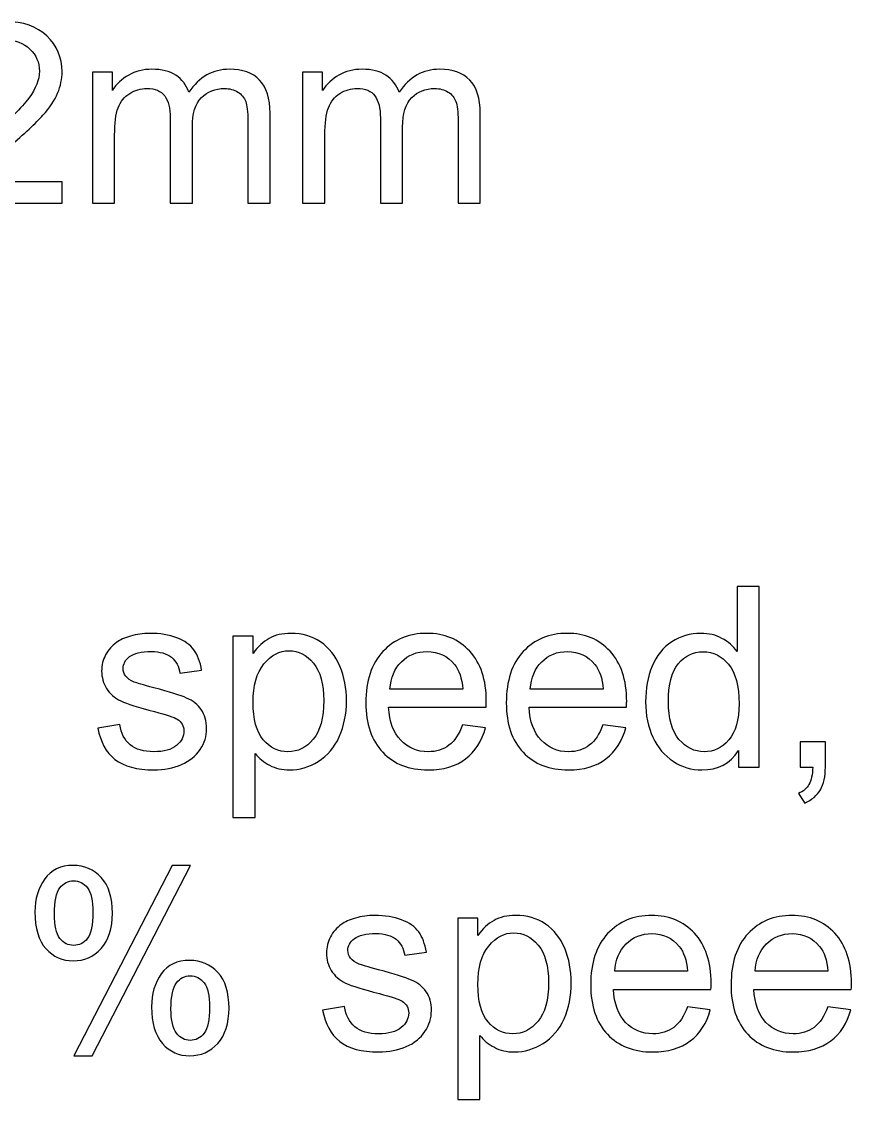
# Model space of a CAD drawing. Header units: millimetres. Extents: x -719 to 505, y -1021 to 376.
# Drawn here: x -208.7 to -125.2, y 245.7 to 354.1 of the extents above; entities that cross this region are included whole.
import ezdxf

# ---------------------------------------------------------------- set-up
doc = ezdxf.new("R2010")
doc.units = ezdxf.units.MM
doc.header["$MEASUREMENT"] = 0
doc.layers.add('ACRYL', color=7, linetype='Continuous')

msp = doc.modelspace()

# ---------------------------------------------------------------- linework, layer by layer
at = {"layer": 'ACRYL', "color": 250}
for points, knots in [([(-204.5719, 338.0082), (-204.5719, 338.0082), (-204.5719, 335.8746), (-204.5719, 335.8746), (-204.5719, 335.8746), (-204.5719, 335.8746), (-216.6115, 335.8746), (-216.6115, 335.8746), (-216.6115, 335.8746), (-216.6284, 336.4122), (-216.5395, 336.9287), (-216.349, 337.4282), (-216.349, 337.4282), (-216.04, 338.2453), (-215.5447, 339.0538), (-214.8631, 339.8455), (-214.8631, 339.8455), (-214.1816, 340.6371), (-213.2079, 341.5515), (-211.9421, 342.5887), (-211.9421, 342.5887), (-209.9736, 344.21), (-208.6359, 345.4927), (-207.9374, 346.441), (-207.9374, 346.441), (-207.2347, 347.3893), (-206.8833, 348.2867), (-206.8833, 349.1334), (-206.8833, 349.1334), (-206.8833, 350.0182), (-207.2008, 350.7632), (-207.8358, 351.3728), (-207.8358, 351.3728), (-208.4708, 351.9782), (-209.3005, 352.283), (-210.3208, 352.283), (-210.3208, 352.283), (-211.4003, 352.283), (-212.2639, 351.9613), (-212.9116, 351.3178), (-212.9116, 351.3178), (-213.5593, 350.6786), (-213.8852, 349.7896), (-213.8937, 348.6508), (-213.8937, 348.6508), (-213.8937, 348.6508), (-216.1797, 348.8794), (-216.1797, 348.8794), (-216.1797, 348.8794), (-216.0231, 350.5897), (-215.4304, 351.8935), (-214.4059, 352.791), (-214.4059, 352.791), (-213.3772, 353.6885), (-212.0014, 354.1372), (-210.27, 354.1372), (-210.27, 354.1372), (-208.5258, 354.1372), (-207.1415, 353.6546), (-206.1255, 352.6852), (-206.1255, 352.6852), (-205.1053, 351.7157), (-204.5973, 350.5135), (-204.5973, 349.0826), (-204.5973, 349.0826), (-204.5973, 348.3545), (-204.7455, 347.639), (-205.046, 346.9363), (-205.046, 346.9363), (-205.3424, 346.2293), (-205.8377, 345.4885), (-206.5277, 344.7096), (-206.5277, 344.7096), (-207.222, 343.9349), (-208.3692, 342.8638), (-209.9694, 341.5092), (-209.9694, 341.5092), (-211.3114, 340.3831), (-212.175, 339.6211), (-212.556, 339.2189), (-212.556, 339.2189), (-212.937, 338.8168), (-213.2502, 338.4146), (-213.5, 338.0082), (-213.5, 338.0082), (-213.5, 338.0082), (-204.5719, 338.0082), (-204.5719, 338.0082)], [0, 0, 0, 0, 0.04347826, 0.04347826, 0.04347826, 0.04347826, 0.08695652, 0.08695652, 0.08695652, 0.08695652, 0.13043478, 0.13043478, 0.13043478, 0.13043478, 0.17391304, 0.17391304, 0.17391304, 0.17391304, 0.2173913, 0.2173913, 0.2173913, 0.2173913, 0.26086957, 0.26086957, 0.26086957, 0.26086957, 0.30434783, 0.30434783, 0.30434783, 0.30434783, 0.34782609, 0.34782609, 0.34782609, 0.34782609, 0.39130435, 0.39130435, 0.39130435, 0.39130435, 0.43478261, 0.43478261, 0.43478261, 0.43478261, 0.47826087, 0.47826087, 0.47826087, 0.47826087, 0.52173913, 0.52173913, 0.52173913, 0.52173913, 0.56521739, 0.56521739, 0.56521739, 0.56521739, 0.60869565, 0.60869565, 0.60869565, 0.60869565, 0.65217391, 0.65217391, 0.65217391, 0.65217391, 0.69565217, 0.69565217, 0.69565217, 0.69565217, 0.73913043, 0.73913043, 0.73913043, 0.73913043, 0.7826087, 0.7826087, 0.7826087, 0.7826087, 0.82608696, 0.82608696, 0.82608696, 0.82608696, 0.86956522, 0.86956522, 0.86956522, 0.86956522, 0.91304348, 0.91304348, 0.91304348, 0.91304348, 1, 1, 1, 1]), ([(-201.5451, 335.8746), (-201.5451, 335.8746), (-201.5451, 349.0572), (-201.5451, 349.0572), (-201.5451, 349.0572), (-201.5451, 349.0572), (-199.5385, 349.0572), (-199.5385, 349.0572), (-199.5385, 349.0572), (-199.5385, 349.0572), (-199.5385, 347.1945), (-199.5385, 347.1945), (-199.5385, 347.1945), (-199.1279, 347.838), (-198.5775, 348.3587), (-197.8917, 348.7482), (-197.8917, 348.7482), (-197.2059, 349.1419), (-196.427, 349.3366), (-195.5507, 349.3366), (-195.5507, 349.3366), (-194.577, 349.3366), (-193.7769, 349.1334), (-193.1546, 348.7312), (-193.1546, 348.7312), (-192.5323, 348.3248), (-192.0921, 347.7618), (-191.8381, 347.0337), (-191.8381, 347.0337), (-190.7882, 348.5704), (-189.4293, 349.3366), (-187.7529, 349.3366), (-187.7529, 349.3366), (-186.4406, 349.3366), (-185.4288, 348.9768), (-184.7261, 348.2529), (-184.7261, 348.2529), (-184.0191, 347.529), (-183.6635, 346.4156), (-183.6635, 344.9128), (-183.6635, 344.9128), (-183.6635, 344.9128), (-183.6635, 335.8746), (-183.6635, 335.8746), (-183.6635, 335.8746), (-183.6635, 335.8746), (-185.8987, 335.8746), (-185.8987, 335.8746), (-185.8987, 335.8746), (-185.8987, 335.8746), (-185.8987, 344.1719), (-185.8987, 344.1719), (-185.8987, 344.1719), (-185.8987, 345.0609), (-185.9749, 345.7044), (-186.1188, 346.0981), (-186.1188, 346.0981), (-186.2628, 346.4918), (-186.5252, 346.8051), (-186.9105, 347.0464), (-186.9105, 347.0464), (-187.2915, 347.2877), (-187.7402, 347.4062), (-188.2524, 347.4062), (-188.2524, 347.4062), (-189.1838, 347.4062), (-189.9542, 347.0972), (-190.5681, 346.4833), (-190.5681, 346.4833), (-191.1819, 345.8653), (-191.4867, 344.8789), (-191.4867, 343.5242), (-191.4867, 343.5242), (-191.4867, 343.5242), (-191.4867, 335.8746), (-191.4867, 335.8746), (-191.4867, 335.8746), (-191.4867, 335.8746), (-193.7219, 335.8746), (-193.7219, 335.8746), (-193.7219, 335.8746), (-193.7219, 335.8746), (-193.7219, 344.4302), (-193.7219, 344.4302), (-193.7219, 344.4302), (-193.7219, 345.4208), (-193.9039, 346.1658), (-194.268, 346.6611), (-194.268, 346.6611), (-194.6321, 347.1564), (-195.229, 347.4062), (-196.0545, 347.4062), (-196.0545, 347.4062), (-196.681, 347.4062), (-197.261, 347.2411), (-197.7944, 346.9109), (-197.7944, 346.9109), (-198.3278, 346.5807), (-198.713, 346.0981), (-198.9543, 345.4589), (-198.9543, 345.4589), (-199.1914, 344.8239), (-199.3099, 343.9052), (-199.3099, 342.7072), (-199.3099, 342.7072), (-199.3099, 342.7072), (-199.3099, 335.8746), (-199.3099, 335.8746), (-199.3099, 335.8746), (-199.3099, 335.8746), (-201.5451, 335.8746), (-201.5451, 335.8746)], [0, 0, 0, 0, 0.03448276, 0.03448276, 0.03448276, 0.03448276, 0.06896552, 0.06896552, 0.06896552, 0.06896552, 0.10344828, 0.10344828, 0.10344828, 0.10344828, 0.13793103, 0.13793103, 0.13793103, 0.13793103, 0.17241379, 0.17241379, 0.17241379, 0.17241379, 0.20689655, 0.20689655, 0.20689655, 0.20689655, 0.24137931, 0.24137931, 0.24137931, 0.24137931, 0.27586207, 0.27586207, 0.27586207, 0.27586207, 0.31034483, 0.31034483, 0.31034483, 0.31034483, 0.34482759, 0.34482759, 0.34482759, 0.34482759, 0.37931034, 0.37931034, 0.37931034, 0.37931034, 0.4137931, 0.4137931, 0.4137931, 0.4137931, 0.44827586, 0.44827586, 0.44827586, 0.44827586, 0.48275862, 0.48275862, 0.48275862, 0.48275862, 0.51724138, 0.51724138, 0.51724138, 0.51724138, 0.55172414, 0.55172414, 0.55172414, 0.55172414, 0.5862069, 0.5862069, 0.5862069, 0.5862069, 0.62068966, 0.62068966, 0.62068966, 0.62068966, 0.65517241, 0.65517241, 0.65517241, 0.65517241, 0.68965517, 0.68965517, 0.68965517, 0.68965517, 0.72413793, 0.72413793, 0.72413793, 0.72413793, 0.75862069, 0.75862069, 0.75862069, 0.75862069, 0.79310345, 0.79310345, 0.79310345, 0.79310345, 0.82758621, 0.82758621, 0.82758621, 0.82758621, 0.86206897, 0.86206897, 0.86206897, 0.86206897, 0.89655172, 0.89655172, 0.89655172, 0.89655172, 0.93103448, 0.93103448, 0.93103448, 0.93103448, 1, 1, 1, 1]), ([(-180.3869, 335.8746), (-180.3869, 335.8746), (-180.3869, 349.0572), (-180.3869, 349.0572), (-180.3869, 349.0572), (-180.3869, 349.0572), (-178.3803, 349.0572), (-178.3803, 349.0572), (-178.3803, 349.0572), (-178.3803, 349.0572), (-178.3803, 347.1945), (-178.3803, 347.1945), (-178.3803, 347.1945), (-177.9697, 347.838), (-177.4193, 348.3587), (-176.7335, 348.7482), (-176.7335, 348.7482), (-176.0477, 349.1419), (-175.2688, 349.3366), (-174.3925, 349.3366), (-174.3925, 349.3366), (-173.4188, 349.3366), (-172.6187, 349.1334), (-171.9964, 348.7312), (-171.9964, 348.7312), (-171.3741, 348.3248), (-170.9339, 347.7618), (-170.6799, 347.0337), (-170.6799, 347.0337), (-169.63, 348.5704), (-168.2711, 349.3366), (-166.5947, 349.3366), (-166.5947, 349.3366), (-165.2824, 349.3366), (-164.2706, 348.9768), (-163.5679, 348.2529), (-163.5679, 348.2529), (-162.8609, 347.529), (-162.5053, 346.4156), (-162.5053, 344.9128), (-162.5053, 344.9128), (-162.5053, 344.9128), (-162.5053, 335.8746), (-162.5053, 335.8746), (-162.5053, 335.8746), (-162.5053, 335.8746), (-164.7405, 335.8746), (-164.7405, 335.8746), (-164.7405, 335.8746), (-164.7405, 335.8746), (-164.7405, 344.1719), (-164.7405, 344.1719), (-164.7405, 344.1719), (-164.7405, 345.0609), (-164.8167, 345.7044), (-164.9606, 346.0981), (-164.9606, 346.0981), (-165.1046, 346.4918), (-165.367, 346.8051), (-165.7523, 347.0464), (-165.7523, 347.0464), (-166.1333, 347.2877), (-166.582, 347.4062), (-167.0942, 347.4062), (-167.0942, 347.4062), (-168.0256, 347.4062), (-168.796, 347.0972), (-169.4099, 346.4833), (-169.4099, 346.4833), (-170.0237, 345.8653), (-170.3285, 344.8789), (-170.3285, 343.5242), (-170.3285, 343.5242), (-170.3285, 343.5242), (-170.3285, 335.8746), (-170.3285, 335.8746), (-170.3285, 335.8746), (-170.3285, 335.8746), (-172.5637, 335.8746), (-172.5637, 335.8746), (-172.5637, 335.8746), (-172.5637, 335.8746), (-172.5637, 344.4302), (-172.5637, 344.4302), (-172.5637, 344.4302), (-172.5637, 345.4208), (-172.7457, 346.1658), (-173.1098, 346.6611), (-173.1098, 346.6611), (-173.4739, 347.1564), (-174.0708, 347.4062), (-174.8963, 347.4062), (-174.8963, 347.4062), (-175.5228, 347.4062), (-176.1028, 347.2411), (-176.6362, 346.9109), (-176.6362, 346.9109), (-177.1696, 346.5807), (-177.5548, 346.0981), (-177.7961, 345.4589), (-177.7961, 345.4589), (-178.0332, 344.8239), (-178.1517, 343.9052), (-178.1517, 342.7072), (-178.1517, 342.7072), (-178.1517, 342.7072), (-178.1517, 335.8746), (-178.1517, 335.8746), (-178.1517, 335.8746), (-178.1517, 335.8746), (-180.3869, 335.8746), (-180.3869, 335.8746)], [0, 0, 0, 0, 0.03448276, 0.03448276, 0.03448276, 0.03448276, 0.06896552, 0.06896552, 0.06896552, 0.06896552, 0.10344828, 0.10344828, 0.10344828, 0.10344828, 0.13793103, 0.13793103, 0.13793103, 0.13793103, 0.17241379, 0.17241379, 0.17241379, 0.17241379, 0.20689655, 0.20689655, 0.20689655, 0.20689655, 0.24137931, 0.24137931, 0.24137931, 0.24137931, 0.27586207, 0.27586207, 0.27586207, 0.27586207, 0.31034483, 0.31034483, 0.31034483, 0.31034483, 0.34482759, 0.34482759, 0.34482759, 0.34482759, 0.37931034, 0.37931034, 0.37931034, 0.37931034, 0.4137931, 0.4137931, 0.4137931, 0.4137931, 0.44827586, 0.44827586, 0.44827586, 0.44827586, 0.48275862, 0.48275862, 0.48275862, 0.48275862, 0.51724138, 0.51724138, 0.51724138, 0.51724138, 0.55172414, 0.55172414, 0.55172414, 0.55172414, 0.5862069, 0.5862069, 0.5862069, 0.5862069, 0.62068966, 0.62068966, 0.62068966, 0.62068966, 0.65517241, 0.65517241, 0.65517241, 0.65517241, 0.68965517, 0.68965517, 0.68965517, 0.68965517, 0.72413793, 0.72413793, 0.72413793, 0.72413793, 0.75862069, 0.75862069, 0.75862069, 0.75862069, 0.79310345, 0.79310345, 0.79310345, 0.79310345, 0.82758621, 0.82758621, 0.82758621, 0.82758621, 0.86206897, 0.86206897, 0.86206897, 0.86206897, 0.89655172, 0.89655172, 0.89655172, 0.89655172, 0.93103448, 0.93103448, 0.93103448, 0.93103448, 1, 1, 1, 1]), ([(-136.517, 279.1224), (-136.517, 279.1224), (-136.517, 280.7946), (-136.517, 280.7946), (-136.517, 280.7946), (-137.351, 279.4949), (-138.5786, 278.843), (-140.2, 278.843), (-140.2, 278.843), (-141.2499, 278.843), (-142.2151, 279.1309), (-143.0914, 279.7108), (-143.0914, 279.7108), (-143.9719, 280.2866), (-144.6535, 281.0951), (-145.1403, 282.1281), (-145.1403, 282.1281), (-145.6229, 283.1652), (-145.8642, 284.3548), (-145.8642, 285.701), (-145.8642, 285.701), (-145.8642, 287.0133), (-145.6441, 288.2029), (-145.208, 289.2739), (-145.208, 289.2739), (-144.7678, 290.3407), (-144.1116, 291.162), (-143.2353, 291.7293), (-143.2353, 291.7293), (-142.3632, 292.3008), (-141.3811, 292.5844), (-140.3016, 292.5844), (-140.3016, 292.5844), (-139.5057, 292.5844), (-138.7988, 292.4151), (-138.1807, 292.0806), (-138.1807, 292.0806), (-137.5626, 291.7462), (-137.0589, 291.3059), (-136.6694, 290.7683), (-136.6694, 290.7683), (-136.6694, 290.7683), (-136.6694, 297.3088), (-136.6694, 297.3088), (-136.6694, 297.3088), (-136.6694, 297.3088), (-134.4342, 297.3088), (-134.4342, 297.3088), (-134.4342, 297.3088), (-134.4342, 297.3088), (-134.4342, 279.1224), (-134.4342, 279.1224), (-134.4342, 279.1224), (-134.4342, 279.1224), (-136.517, 279.1224), (-136.517, 279.1224)], [0, 0, 0, 0, 0.06666667, 0.06666667, 0.06666667, 0.06666667, 0.13333333, 0.13333333, 0.13333333, 0.13333333, 0.2, 0.2, 0.2, 0.2, 0.26666667, 0.26666667, 0.26666667, 0.26666667, 0.33333333, 0.33333333, 0.33333333, 0.33333333, 0.4, 0.4, 0.4, 0.4, 0.46666667, 0.46666667, 0.46666667, 0.46666667, 0.53333333, 0.53333333, 0.53333333, 0.53333333, 0.6, 0.6, 0.6, 0.6, 0.66666667, 0.66666667, 0.66666667, 0.66666667, 0.73333333, 0.73333333, 0.73333333, 0.73333333, 0.8, 0.8, 0.8, 0.8, 0.86666667, 0.86666667, 0.86666667, 0.86666667, 1, 1, 1, 1]), ([(-200.9948, 283.0594), (-200.9948, 283.0594), (-198.785, 283.415), (-198.785, 283.415), (-198.785, 283.415), (-198.6622, 282.5302), (-198.3151, 281.8529), (-197.7478, 281.3788), (-197.7478, 281.3788), (-197.1806, 280.9089), (-196.3847, 280.6718), (-195.3687, 280.6718), (-195.3687, 280.6718), (-194.34, 280.6718), (-193.578, 280.8792), (-193.0785, 281.2983), (-193.0785, 281.2983), (-192.5832, 281.7132), (-192.3334, 282.2043), (-192.3334, 282.7673), (-192.3334, 282.7673), (-192.3334, 283.2711), (-192.5578, 283.669), (-193.0023, 283.9569), (-193.0023, 283.9569), (-193.3155, 284.1558), (-194.0775, 284.4056), (-195.2883, 284.7146), (-195.2883, 284.7146), (-196.9223, 285.1253), (-198.0526, 285.4809), (-198.6876, 285.7814), (-198.6876, 285.7814), (-199.3184, 286.0862), (-199.7968, 286.5011), (-200.1227, 287.0345), (-200.1227, 287.0345), (-200.4487, 287.5637), (-200.6138, 288.1521), (-200.6138, 288.7956), (-200.6138, 288.7956), (-200.6138, 289.384), (-200.4783, 289.9259), (-200.2116, 290.4254), (-200.2116, 290.4254), (-199.9407, 290.9249), (-199.5766, 291.3398), (-199.1152, 291.67), (-199.1152, 291.67), (-198.7681, 291.924), (-198.2939, 292.1399), (-197.697, 292.3177), (-197.697, 292.3177), (-197.0959, 292.4955), (-196.4567, 292.5844), (-195.7709, 292.5844), (-195.7709, 292.5844), (-194.7379, 292.5844), (-193.832, 292.4362), (-193.0531, 292.1357), (-193.0531, 292.1357), (-192.2699, 291.8393), (-191.6942, 291.4329), (-191.3216, 290.9249), (-191.3216, 290.9249), (-190.9533, 290.4127), (-190.6951, 289.7311), (-190.5554, 288.876), (-190.5554, 288.876), (-190.5554, 288.876), (-192.7398, 288.5712), (-192.7398, 288.5712), (-192.7398, 288.5712), (-192.8372, 289.257), (-193.125, 289.7946), (-193.5992, 290.1799), (-193.5992, 290.1799), (-194.0733, 290.5651), (-194.7422, 290.7556), (-195.61, 290.7556), (-195.61, 290.7556), (-196.6302, 290.7556), (-197.3626, 290.5863), (-197.7986, 290.2476), (-197.7986, 290.2476), (-198.2347, 289.9089), (-198.4548, 289.511), (-198.4548, 289.058), (-198.4548, 289.058), (-198.4548, 288.7702), (-198.3659, 288.5077), (-198.1839, 288.2749), (-198.1839, 288.2749), (-198.0018, 288.0378), (-197.7182, 287.8388), (-197.3287, 287.6822), (-197.3287, 287.6822), (-197.1044, 287.5975), (-196.4524, 287.407), (-195.3602, 287.1107), (-195.3602, 287.1107), (-193.7854, 286.6916), (-192.6848, 286.3445), (-192.0582, 286.0778), (-192.0582, 286.0778), (-191.4317, 285.8111), (-190.9406, 285.4174), (-190.585, 284.9094), (-190.585, 284.9094), (-190.2252, 284.3971), (-190.0474, 283.7621), (-190.0474, 283.0001), (-190.0474, 283.0001), (-190.0474, 282.2593), (-190.2633, 281.5608), (-190.6993, 280.9046), (-190.6993, 280.9046), (-191.1354, 280.2485), (-191.7619, 279.7405), (-192.5789, 279.3806), (-192.5789, 279.3806), (-193.4002, 279.0208), (-194.3273, 278.843), (-195.3602, 278.843), (-195.3602, 278.843), (-197.0705, 278.843), (-198.3786, 279.1986), (-199.2761, 279.9056), (-199.2761, 279.9056), (-200.1735, 280.6168), (-200.745, 281.6666), (-200.9948, 283.0594)], [0, 0, 0, 0, 0.02941176, 0.02941176, 0.02941176, 0.02941176, 0.05882353, 0.05882353, 0.05882353, 0.05882353, 0.08823529, 0.08823529, 0.08823529, 0.08823529, 0.11764706, 0.11764706, 0.11764706, 0.11764706, 0.14705882, 0.14705882, 0.14705882, 0.14705882, 0.17647059, 0.17647059, 0.17647059, 0.17647059, 0.20588235, 0.20588235, 0.20588235, 0.20588235, 0.23529412, 0.23529412, 0.23529412, 0.23529412, 0.26470588, 0.26470588, 0.26470588, 0.26470588, 0.29411765, 0.29411765, 0.29411765, 0.29411765, 0.32352941, 0.32352941, 0.32352941, 0.32352941, 0.35294118, 0.35294118, 0.35294118, 0.35294118, 0.38235294, 0.38235294, 0.38235294, 0.38235294, 0.41176471, 0.41176471, 0.41176471, 0.41176471, 0.44117647, 0.44117647, 0.44117647, 0.44117647, 0.47058824, 0.47058824, 0.47058824, 0.47058824, 0.5, 0.5, 0.5, 0.5, 0.52941176, 0.52941176, 0.52941176, 0.52941176, 0.55882353, 0.55882353, 0.55882353, 0.55882353, 0.58823529, 0.58823529, 0.58823529, 0.58823529, 0.61764706, 0.61764706, 0.61764706, 0.61764706, 0.64705882, 0.64705882, 0.64705882, 0.64705882, 0.67647059, 0.67647059, 0.67647059, 0.67647059, 0.70588235, 0.70588235, 0.70588235, 0.70588235, 0.73529412, 0.73529412, 0.73529412, 0.73529412, 0.76470588, 0.76470588, 0.76470588, 0.76470588, 0.79411765, 0.79411765, 0.79411765, 0.79411765, 0.82352941, 0.82352941, 0.82352941, 0.82352941, 0.85294118, 0.85294118, 0.85294118, 0.85294118, 0.88235294, 0.88235294, 0.88235294, 0.88235294, 0.91176471, 0.91176471, 0.91176471, 0.91176471, 0.94117647, 0.94117647, 0.94117647, 0.94117647, 1, 1, 1, 1]), ([(-187.4058, 274.0678), (-187.4058, 274.0678), (-187.4058, 292.305), (-187.4058, 292.305), (-187.4058, 292.305), (-187.4058, 292.305), (-185.3738, 292.305), (-185.3738, 292.305), (-185.3738, 292.305), (-185.3738, 292.305), (-185.3738, 290.5736), (-185.3738, 290.5736), (-185.3738, 290.5736), (-184.8954, 291.2424), (-184.3536, 291.7462), (-183.7482, 292.0806), (-183.7482, 292.0806), (-183.1471, 292.4151), (-182.4147, 292.5844), (-181.5553, 292.5844), (-181.5553, 292.5844), (-180.4293, 292.5844), (-179.4387, 292.2965), (-178.5793, 291.7166), (-178.5793, 291.7166), (-177.7199, 291.1408), (-177.0722, 290.3238), (-176.632, 289.2739), (-176.632, 289.2739), (-176.1959, 288.2198), (-175.9758, 287.0684), (-175.9758, 285.8111), (-175.9758, 285.8111), (-175.9758, 284.4691), (-176.2171, 283.2584), (-176.6997, 282.1789), (-176.6997, 282.1789), (-177.1823, 281.1036), (-177.885, 280.2781), (-178.8079, 279.7024), (-178.8079, 279.7024), (-179.7265, 279.1309), (-180.696, 278.843), (-181.712, 278.843), (-181.712, 278.843), (-182.457, 278.843), (-183.1259, 278.9996), (-183.7143, 279.3129), (-183.7143, 279.3129), (-184.307, 279.6262), (-184.7896, 280.0199), (-185.1706, 280.4982), (-185.1706, 280.4982), (-185.1706, 280.4982), (-185.1706, 274.0678), (-185.1706, 274.0678), (-185.1706, 274.0678), (-185.1706, 274.0678), (-187.4058, 274.0678), (-187.4058, 274.0678)], [0, 0, 0, 0, 0.0625, 0.0625, 0.0625, 0.0625, 0.125, 0.125, 0.125, 0.125, 0.1875, 0.1875, 0.1875, 0.1875, 0.25, 0.25, 0.25, 0.25, 0.3125, 0.3125, 0.3125, 0.3125, 0.375, 0.375, 0.375, 0.375, 0.4375, 0.4375, 0.4375, 0.4375, 0.5, 0.5, 0.5, 0.5, 0.5625, 0.5625, 0.5625, 0.5625, 0.625, 0.625, 0.625, 0.625, 0.6875, 0.6875, 0.6875, 0.6875, 0.75, 0.75, 0.75, 0.75, 0.8125, 0.8125, 0.8125, 0.8125, 0.875, 0.875, 0.875, 0.875, 1, 1, 1, 1]), ([(-164.2876, 283.3896), (-164.2876, 283.3896), (-161.9762, 283.0848), (-161.9762, 283.0848), (-161.9762, 283.0848), (-162.336, 281.7428), (-163.0091, 280.6972), (-163.9913, 279.9564), (-163.9913, 279.9564), (-164.9734, 279.2155), (-166.2265, 278.843), (-167.7547, 278.843), (-167.7547, 278.843), (-169.6766, 278.843), (-171.2006, 279.4357), (-172.3267, 280.621), (-172.3267, 280.621), (-173.4528, 281.8021), (-174.0158, 283.4658), (-174.0158, 285.6036), (-174.0158, 285.6036), (-174.0158, 287.8134), (-173.4485, 289.5322), (-172.3098, 290.7514), (-172.3098, 290.7514), (-171.171, 291.9748), (-169.6936, 292.5844), (-167.8775, 292.5844), (-167.8775, 292.5844), (-166.1206, 292.5844), (-164.6855, 291.9875), (-163.5722, 290.7895), (-163.5722, 290.7895), (-162.4588, 289.5914), (-161.9, 287.9066), (-161.9, 285.7349), (-161.9, 285.7349), (-161.9, 285.6036), (-161.9042, 285.4047), (-161.9127, 285.1422), (-161.9127, 285.1422), (-161.9127, 285.1422), (-171.7298, 285.1422), (-171.7298, 285.1422), (-171.7298, 285.1422), (-171.6451, 283.6986), (-171.2387, 282.5895), (-170.5021, 281.8233), (-170.5021, 281.8233), (-169.7698, 281.057), (-168.8511, 280.6718), (-167.7547, 280.6718), (-167.7547, 280.6718), (-166.9377, 280.6718), (-166.2392, 280.8877), (-165.6634, 281.3195), (-165.6634, 281.3195), (-165.0835, 281.7513), (-164.6263, 282.4413), (-164.2876, 283.3896)], [0, 0, 0, 0, 0.0625, 0.0625, 0.0625, 0.0625, 0.125, 0.125, 0.125, 0.125, 0.1875, 0.1875, 0.1875, 0.1875, 0.25, 0.25, 0.25, 0.25, 0.3125, 0.3125, 0.3125, 0.3125, 0.375, 0.375, 0.375, 0.375, 0.4375, 0.4375, 0.4375, 0.4375, 0.5, 0.5, 0.5, 0.5, 0.5625, 0.5625, 0.5625, 0.5625, 0.625, 0.625, 0.625, 0.625, 0.6875, 0.6875, 0.6875, 0.6875, 0.75, 0.75, 0.75, 0.75, 0.8125, 0.8125, 0.8125, 0.8125, 0.875, 0.875, 0.875, 0.875, 1, 1, 1, 1]), ([(-150.161, 283.3896), (-150.161, 283.3896), (-147.8496, 283.0848), (-147.8496, 283.0848), (-147.8496, 283.0848), (-148.2094, 281.7428), (-148.8825, 280.6972), (-149.8647, 279.9564), (-149.8647, 279.9564), (-150.8468, 279.2155), (-152.0999, 278.843), (-153.6281, 278.843), (-153.6281, 278.843), (-155.55, 278.843), (-157.074, 279.4357), (-158.2001, 280.621), (-158.2001, 280.621), (-159.3262, 281.8021), (-159.8892, 283.4658), (-159.8892, 285.6036), (-159.8892, 285.6036), (-159.8892, 287.8134), (-159.3219, 289.5322), (-158.1832, 290.7514), (-158.1832, 290.7514), (-157.0444, 291.9748), (-155.567, 292.5844), (-153.7509, 292.5844), (-153.7509, 292.5844), (-151.994, 292.5844), (-150.5589, 291.9875), (-149.4456, 290.7895), (-149.4456, 290.7895), (-148.3322, 289.5914), (-147.7734, 287.9066), (-147.7734, 285.7349), (-147.7734, 285.7349), (-147.7734, 285.6036), (-147.7776, 285.4047), (-147.7861, 285.1422), (-147.7861, 285.1422), (-147.7861, 285.1422), (-157.6032, 285.1422), (-157.6032, 285.1422), (-157.6032, 285.1422), (-157.5185, 283.6986), (-157.1121, 282.5895), (-156.3755, 281.8233), (-156.3755, 281.8233), (-155.6432, 281.057), (-154.7245, 280.6718), (-153.6281, 280.6718), (-153.6281, 280.6718), (-152.8111, 280.6718), (-152.1126, 280.8877), (-151.5368, 281.3195), (-151.5368, 281.3195), (-150.9569, 281.7513), (-150.4997, 282.4413), (-150.161, 283.3896)], [0, 0, 0, 0, 0.0625, 0.0625, 0.0625, 0.0625, 0.125, 0.125, 0.125, 0.125, 0.1875, 0.1875, 0.1875, 0.1875, 0.25, 0.25, 0.25, 0.25, 0.3125, 0.3125, 0.3125, 0.3125, 0.375, 0.375, 0.375, 0.375, 0.4375, 0.4375, 0.4375, 0.4375, 0.5, 0.5, 0.5, 0.5, 0.5625, 0.5625, 0.5625, 0.5625, 0.625, 0.625, 0.625, 0.625, 0.6875, 0.6875, 0.6875, 0.6875, 0.75, 0.75, 0.75, 0.75, 0.8125, 0.8125, 0.8125, 0.8125, 0.875, 0.875, 0.875, 0.875, 1, 1, 1, 1]), ([(-185.3738, 285.6333), (-185.3738, 283.9442), (-185.0309, 282.6953), (-184.3493, 281.8868), (-184.3493, 281.8868), (-183.6635, 281.0782), (-182.8338, 280.6718), (-181.8601, 280.6718), (-181.8601, 280.6718), (-180.8695, 280.6718), (-180.0229, 281.0909), (-179.3201, 281.9291), (-179.3201, 281.9291), (-178.6132, 282.7673), (-178.2618, 284.0627), (-178.2618, 285.8195), (-178.2618, 285.8195), (-178.2618, 287.4959), (-178.6047, 288.749), (-179.2947, 289.583), (-179.2947, 289.583), (-179.9848, 290.4169), (-180.806, 290.8318), (-181.7628, 290.8318), (-181.7628, 290.8318), (-182.711, 290.8318), (-183.5492, 290.3873), (-184.2774, 289.5025), (-184.2774, 289.5025), (-185.0097, 288.6135), (-185.3738, 287.3266), (-185.3738, 285.6333)], [0, 0, 0, 0, 0.11111111, 0.11111111, 0.11111111, 0.11111111, 0.22222222, 0.22222222, 0.22222222, 0.22222222, 0.33333333, 0.33333333, 0.33333333, 0.33333333, 0.44444444, 0.44444444, 0.44444444, 0.44444444, 0.55555556, 0.55555556, 0.55555556, 0.55555556, 0.66666667, 0.66666667, 0.66666667, 0.66666667, 0.77777778, 0.77777778, 0.77777778, 0.77777778, 1, 1, 1, 1]), ([(-171.6028, 286.971), (-171.6028, 286.971), (-164.2622, 286.971), (-164.2622, 286.971), (-164.2622, 286.971), (-164.3596, 288.0801), (-164.6432, 288.9099), (-165.1046, 289.4644), (-165.1046, 289.4644), (-165.8116, 290.3238), (-166.7345, 290.7556), (-167.8648, 290.7556), (-167.8648, 290.7556), (-168.8892, 290.7556), (-169.7486, 290.4127), (-170.4471, 289.7269), (-170.4471, 289.7269), (-171.1414, 289.0411), (-171.5266, 288.1225), (-171.6028, 286.971)], [0, 0, 0, 0, 0.16666667, 0.16666667, 0.16666667, 0.16666667, 0.33333333, 0.33333333, 0.33333333, 0.33333333, 0.5, 0.5, 0.5, 0.5, 0.66666667, 0.66666667, 0.66666667, 0.66666667, 1, 1, 1, 1]), ([(-157.4762, 286.971), (-157.4762, 286.971), (-150.1356, 286.971), (-150.1356, 286.971), (-150.1356, 286.971), (-150.233, 288.0801), (-150.5166, 288.9099), (-150.978, 289.4644), (-150.978, 289.4644), (-151.685, 290.3238), (-152.6079, 290.7556), (-153.7382, 290.7556), (-153.7382, 290.7556), (-154.7626, 290.7556), (-155.622, 290.4127), (-156.3205, 289.7269), (-156.3205, 289.7269), (-157.0148, 289.0411), (-157.4, 288.1225), (-157.4762, 286.971)], [0, 0, 0, 0, 0.16666667, 0.16666667, 0.16666667, 0.16666667, 0.33333333, 0.33333333, 0.33333333, 0.33333333, 0.5, 0.5, 0.5, 0.5, 0.66666667, 0.66666667, 0.66666667, 0.66666667, 1, 1, 1, 1]), ([(-143.5782, 285.6968), (-143.5782, 284.0119), (-143.2226, 282.7546), (-142.5072, 281.9206), (-142.5072, 281.9206), (-141.796, 281.0867), (-140.9535, 280.6718), (-139.9841, 280.6718), (-139.9841, 280.6718), (-139.0062, 280.6718), (-138.1765, 281.0697), (-137.4907, 281.8656), (-137.4907, 281.8656), (-136.8091, 282.6615), (-136.4662, 283.8764), (-136.4662, 285.5105), (-136.4662, 285.5105), (-136.4662, 287.3054), (-136.8133, 288.6262), (-137.5118, 289.4687), (-137.5118, 289.4687), (-138.2061, 290.3111), (-139.0655, 290.7302), (-140.0857, 290.7302), (-140.0857, 290.7302), (-141.0805, 290.7302), (-141.9103, 290.328), (-142.5791, 289.5195), (-142.5791, 289.5195), (-143.2438, 288.7109), (-143.5782, 287.4367), (-143.5782, 285.6968)], [0, 0, 0, 0, 0.11111111, 0.11111111, 0.11111111, 0.11111111, 0.22222222, 0.22222222, 0.22222222, 0.22222222, 0.33333333, 0.33333333, 0.33333333, 0.33333333, 0.44444444, 0.44444444, 0.44444444, 0.44444444, 0.55555556, 0.55555556, 0.55555556, 0.55555556, 0.66666667, 0.66666667, 0.66666667, 0.66666667, 0.77777778, 0.77777778, 0.77777778, 0.77777778, 1, 1, 1, 1]), ([(-130.3152, 279.1224), (-130.3152, 279.1224), (-130.3152, 281.6624), (-130.3152, 281.6624), (-130.3152, 281.6624), (-130.3152, 281.6624), (-127.7752, 281.6624), (-127.7752, 281.6624), (-127.7752, 281.6624), (-127.7752, 281.6624), (-127.7752, 279.1224), (-127.7752, 279.1224), (-127.7752, 279.1224), (-127.7752, 278.1868), (-127.9403, 277.4291), (-128.2747, 276.8533), (-128.2747, 276.8533), (-128.6049, 276.2776), (-129.1341, 275.8289), (-129.858, 275.5156), (-129.858, 275.5156), (-129.858, 275.5156), (-130.4676, 276.4808), (-130.4676, 276.4808), (-130.4676, 276.4808), (-129.9935, 276.6882), (-129.6463, 276.993), (-129.4262, 277.391), (-129.4262, 277.391), (-129.2018, 277.7931), (-129.0748, 278.3689), (-129.0494, 279.1224), (-129.0494, 279.1224), (-129.0494, 279.1224), (-130.3152, 279.1224), (-130.3152, 279.1224)], [0, 0, 0, 0, 0.1, 0.1, 0.1, 0.1, 0.2, 0.2, 0.2, 0.2, 0.3, 0.3, 0.3, 0.3, 0.4, 0.4, 0.4, 0.4, 0.5, 0.5, 0.5, 0.5, 0.6, 0.6, 0.6, 0.6, 0.7, 0.7, 0.7, 0.7, 0.8, 0.8, 0.8, 0.8, 1, 1, 1, 1]), ([(-207.328, 264.5681), (-207.328, 265.8635), (-207.002, 266.9684), (-206.3459, 267.8744), (-206.3459, 267.8744), (-205.6897, 268.7845), (-204.7414, 269.2375), (-203.4968, 269.2375), (-203.4968, 269.2375), (-202.3538, 269.2375), (-201.4056, 268.8311), (-200.6563, 268.0183), (-200.6563, 268.0183), (-199.907, 267.2055), (-199.5302, 266.0075), (-199.5302, 264.4327), (-199.5302, 264.4327), (-199.5302, 262.896), (-199.9112, 261.7106), (-200.669, 260.8809), (-200.669, 260.8809), (-201.4267, 260.0512), (-202.3623, 259.6363), (-203.4714, 259.6363), (-203.4714, 259.6363), (-204.5763, 259.6363), (-205.495, 260.0469), (-206.2273, 260.864), (-206.2273, 260.864), (-206.9597, 261.681), (-207.328, 262.9171), (-207.328, 264.5681)], [0, 0, 0, 0, 0.11111111, 0.11111111, 0.11111111, 0.11111111, 0.22222222, 0.22222222, 0.22222222, 0.22222222, 0.33333333, 0.33333333, 0.33333333, 0.33333333, 0.44444444, 0.44444444, 0.44444444, 0.44444444, 0.55555556, 0.55555556, 0.55555556, 0.55555556, 0.66666667, 0.66666667, 0.66666667, 0.66666667, 0.77777778, 0.77777778, 0.77777778, 0.77777778, 1, 1, 1, 1]), ([(-203.4206, 250.0859), (-203.4206, 250.0859), (-193.5019, 269.2375), (-193.5019, 269.2375), (-193.5019, 269.2375), (-193.5019, 269.2375), (-191.6816, 269.2375), (-191.6816, 269.2375), (-191.6816, 269.2375), (-191.6816, 269.2375), (-201.5749, 250.0859), (-201.5749, 250.0859), (-201.5749, 250.0859), (-201.5749, 250.0859), (-203.4206, 250.0859), (-203.4206, 250.0859)], [0, 0, 0, 0, 0.2, 0.2, 0.2, 0.2, 0.4, 0.4, 0.4, 0.4, 0.6, 0.6, 0.6, 0.6, 1, 1, 1, 1]), ([(-203.4333, 267.6881), (-203.9879, 267.6881), (-204.4493, 267.451), (-204.8176, 266.9727), (-204.8176, 266.9727), (-205.1859, 266.4943), (-205.3722, 265.618), (-205.3722, 264.3438), (-205.3722, 264.3438), (-205.3722, 263.1838), (-205.1859, 262.3668), (-204.8134, 261.8969), (-204.8134, 261.8969), (-204.4409, 261.4228), (-203.9794, 261.1857), (-203.4333, 261.1857), (-203.4333, 261.1857), (-202.8703, 261.1857), (-202.4046, 261.4228), (-202.0363, 261.9011), (-202.0363, 261.9011), (-201.668, 262.3795), (-201.486, 263.2516), (-201.486, 264.5173), (-201.486, 264.5173), (-201.486, 265.6857), (-201.6723, 266.507), (-202.0448, 266.9769), (-202.0448, 266.9769), (-202.4173, 267.451), (-202.8788, 267.6881), (-203.4333, 267.6881)], [0, 0, 0, 0, 0.11111111, 0.11111111, 0.11111111, 0.11111111, 0.22222222, 0.22222222, 0.22222222, 0.22222222, 0.33333333, 0.33333333, 0.33333333, 0.33333333, 0.44444444, 0.44444444, 0.44444444, 0.44444444, 0.55555556, 0.55555556, 0.55555556, 0.55555556, 0.66666667, 0.66666667, 0.66666667, 0.66666667, 0.77777778, 0.77777778, 0.77777778, 0.77777778, 1, 1, 1, 1]), ([(-178.372, 254.6833), (-178.372, 254.6833), (-176.1622, 255.0389), (-176.1622, 255.0389), (-176.1622, 255.0389), (-176.0394, 254.1541), (-175.6923, 253.4768), (-175.125, 253.0027), (-175.125, 253.0027), (-174.5578, 252.5328), (-173.7619, 252.2957), (-172.7459, 252.2957), (-172.7459, 252.2957), (-171.7172, 252.2957), (-170.9552, 252.5031), (-170.4557, 252.9222), (-170.4557, 252.9222), (-169.9604, 253.3371), (-169.7106, 253.8282), (-169.7106, 254.3912), (-169.7106, 254.3912), (-169.7106, 254.895), (-169.935, 255.2929), (-170.3795, 255.5808), (-170.3795, 255.5808), (-170.6927, 255.7797), (-171.4547, 256.0295), (-172.6655, 256.3385), (-172.6655, 256.3385), (-174.2995, 256.7492), (-175.4298, 257.1048), (-176.0648, 257.4053), (-176.0648, 257.4053), (-176.6956, 257.7101), (-177.174, 258.125), (-177.4999, 258.6584), (-177.4999, 258.6584), (-177.8259, 259.1876), (-177.991, 259.776), (-177.991, 260.4195), (-177.991, 260.4195), (-177.991, 261.0079), (-177.8555, 261.5498), (-177.5888, 262.0493), (-177.5888, 262.0493), (-177.3179, 262.5488), (-176.9538, 262.9637), (-176.4924, 263.2939), (-176.4924, 263.2939), (-176.1453, 263.5479), (-175.6711, 263.7638), (-175.0742, 263.9416), (-175.0742, 263.9416), (-174.4731, 264.1194), (-173.8339, 264.2083), (-173.1481, 264.2083), (-173.1481, 264.2083), (-172.1151, 264.2083), (-171.2092, 264.0601), (-170.4303, 263.7596), (-170.4303, 263.7596), (-169.6471, 263.4632), (-169.0714, 263.0568), (-168.6988, 262.5488), (-168.6988, 262.5488), (-168.3305, 262.0366), (-168.0723, 261.355), (-167.9326, 260.4999), (-167.9326, 260.4999), (-167.9326, 260.4999), (-170.117, 260.1951), (-170.117, 260.1951), (-170.117, 260.1951), (-170.2144, 260.8809), (-170.5022, 261.4185), (-170.9764, 261.8038), (-170.9764, 261.8038), (-171.4505, 262.189), (-172.1194, 262.3795), (-172.9872, 262.3795), (-172.9872, 262.3795), (-174.0074, 262.3795), (-174.7398, 262.2102), (-175.1758, 261.8715), (-175.1758, 261.8715), (-175.6119, 261.5328), (-175.832, 261.1349), (-175.832, 260.6819), (-175.832, 260.6819), (-175.832, 260.3941), (-175.7431, 260.1316), (-175.5611, 259.8988), (-175.5611, 259.8988), (-175.379, 259.6617), (-175.0954, 259.4627), (-174.7059, 259.3061), (-174.7059, 259.3061), (-174.4816, 259.2214), (-173.8296, 259.0309), (-172.7374, 258.7346), (-172.7374, 258.7346), (-171.1626, 258.3155), (-170.062, 257.9684), (-169.4354, 257.7017), (-169.4354, 257.7017), (-168.8089, 257.435), (-168.3178, 257.0413), (-167.9622, 256.5333), (-167.9622, 256.5333), (-167.6024, 256.021), (-167.4246, 255.386), (-167.4246, 254.624), (-167.4246, 254.624), (-167.4246, 253.8832), (-167.6405, 253.1847), (-168.0765, 252.5285), (-168.0765, 252.5285), (-168.5126, 251.8724), (-169.1391, 251.3644), (-169.9561, 251.0045), (-169.9561, 251.0045), (-170.7774, 250.6447), (-171.7045, 250.4669), (-172.7374, 250.4669), (-172.7374, 250.4669), (-174.4477, 250.4669), (-175.7558, 250.8225), (-176.6533, 251.5295), (-176.6533, 251.5295), (-177.5507, 252.2407), (-178.1222, 253.2905), (-178.372, 254.6833)], [0, 0, 0, 0, 0.02941176, 0.02941176, 0.02941176, 0.02941176, 0.05882353, 0.05882353, 0.05882353, 0.05882353, 0.08823529, 0.08823529, 0.08823529, 0.08823529, 0.11764706, 0.11764706, 0.11764706, 0.11764706, 0.14705882, 0.14705882, 0.14705882, 0.14705882, 0.17647059, 0.17647059, 0.17647059, 0.17647059, 0.20588235, 0.20588235, 0.20588235, 0.20588235, 0.23529412, 0.23529412, 0.23529412, 0.23529412, 0.26470588, 0.26470588, 0.26470588, 0.26470588, 0.29411765, 0.29411765, 0.29411765, 0.29411765, 0.32352941, 0.32352941, 0.32352941, 0.32352941, 0.35294118, 0.35294118, 0.35294118, 0.35294118, 0.38235294, 0.38235294, 0.38235294, 0.38235294, 0.41176471, 0.41176471, 0.41176471, 0.41176471, 0.44117647, 0.44117647, 0.44117647, 0.44117647, 0.47058824, 0.47058824, 0.47058824, 0.47058824, 0.5, 0.5, 0.5, 0.5, 0.52941176, 0.52941176, 0.52941176, 0.52941176, 0.55882353, 0.55882353, 0.55882353, 0.55882353, 0.58823529, 0.58823529, 0.58823529, 0.58823529, 0.61764706, 0.61764706, 0.61764706, 0.61764706, 0.64705882, 0.64705882, 0.64705882, 0.64705882, 0.67647059, 0.67647059, 0.67647059, 0.67647059, 0.70588235, 0.70588235, 0.70588235, 0.70588235, 0.73529412, 0.73529412, 0.73529412, 0.73529412, 0.76470588, 0.76470588, 0.76470588, 0.76470588, 0.79411765, 0.79411765, 0.79411765, 0.79411765, 0.82352941, 0.82352941, 0.82352941, 0.82352941, 0.85294118, 0.85294118, 0.85294118, 0.85294118, 0.88235294, 0.88235294, 0.88235294, 0.88235294, 0.91176471, 0.91176471, 0.91176471, 0.91176471, 0.94117647, 0.94117647, 0.94117647, 0.94117647, 1, 1, 1, 1]), ([(-164.783, 245.6917), (-164.783, 245.6917), (-164.783, 263.9289), (-164.783, 263.9289), (-164.783, 263.9289), (-164.783, 263.9289), (-162.751, 263.9289), (-162.751, 263.9289), (-162.751, 263.9289), (-162.751, 263.9289), (-162.751, 262.1975), (-162.751, 262.1975), (-162.751, 262.1975), (-162.2726, 262.8663), (-161.7308, 263.3701), (-161.1254, 263.7045), (-161.1254, 263.7045), (-160.5243, 264.039), (-159.7919, 264.2083), (-158.9325, 264.2083), (-158.9325, 264.2083), (-157.8065, 264.2083), (-156.8159, 263.9204), (-155.9565, 263.3405), (-155.9565, 263.3405), (-155.0971, 262.7647), (-154.4494, 261.9477), (-154.0092, 260.8978), (-154.0092, 260.8978), (-153.5731, 259.8437), (-153.353, 258.6923), (-153.353, 257.435), (-153.353, 257.435), (-153.353, 256.093), (-153.5943, 254.8823), (-154.0769, 253.8028), (-154.0769, 253.8028), (-154.5595, 252.7275), (-155.2622, 251.902), (-156.1851, 251.3263), (-156.1851, 251.3263), (-157.1037, 250.7548), (-158.0732, 250.4669), (-159.0892, 250.4669), (-159.0892, 250.4669), (-159.8342, 250.4669), (-160.5031, 250.6235), (-161.0915, 250.9368), (-161.0915, 250.9368), (-161.6842, 251.2501), (-162.1668, 251.6438), (-162.5478, 252.1221), (-162.5478, 252.1221), (-162.5478, 252.1221), (-162.5478, 245.6917), (-162.5478, 245.6917), (-162.5478, 245.6917), (-162.5478, 245.6917), (-164.783, 245.6917), (-164.783, 245.6917)], [0, 0, 0, 0, 0.0625, 0.0625, 0.0625, 0.0625, 0.125, 0.125, 0.125, 0.125, 0.1875, 0.1875, 0.1875, 0.1875, 0.25, 0.25, 0.25, 0.25, 0.3125, 0.3125, 0.3125, 0.3125, 0.375, 0.375, 0.375, 0.375, 0.4375, 0.4375, 0.4375, 0.4375, 0.5, 0.5, 0.5, 0.5, 0.5625, 0.5625, 0.5625, 0.5625, 0.625, 0.625, 0.625, 0.625, 0.6875, 0.6875, 0.6875, 0.6875, 0.75, 0.75, 0.75, 0.75, 0.8125, 0.8125, 0.8125, 0.8125, 0.875, 0.875, 0.875, 0.875, 1, 1, 1, 1]), ([(-141.6648, 255.0135), (-141.6648, 255.0135), (-139.3534, 254.7087), (-139.3534, 254.7087), (-139.3534, 254.7087), (-139.7132, 253.3667), (-140.3863, 252.3211), (-141.3685, 251.5803), (-141.3685, 251.5803), (-142.3506, 250.8394), (-143.6037, 250.4669), (-145.1319, 250.4669), (-145.1319, 250.4669), (-147.0538, 250.4669), (-148.5778, 251.0596), (-149.7039, 252.2449), (-149.7039, 252.2449), (-150.83, 253.426), (-151.393, 255.0897), (-151.393, 257.2275), (-151.393, 257.2275), (-151.393, 259.4373), (-150.8257, 261.1561), (-149.687, 262.3753), (-149.687, 262.3753), (-148.5482, 263.5987), (-147.0708, 264.2083), (-145.2547, 264.2083), (-145.2547, 264.2083), (-143.4978, 264.2083), (-142.0627, 263.6114), (-140.9494, 262.4134), (-140.9494, 262.4134), (-139.836, 261.2153), (-139.2772, 259.5305), (-139.2772, 257.3588), (-139.2772, 257.3588), (-139.2772, 257.2275), (-139.2814, 257.0286), (-139.2899, 256.7661), (-139.2899, 256.7661), (-139.2899, 256.7661), (-149.107, 256.7661), (-149.107, 256.7661), (-149.107, 256.7661), (-149.0223, 255.3225), (-148.6159, 254.2134), (-147.8793, 253.4472), (-147.8793, 253.4472), (-147.147, 252.6809), (-146.2283, 252.2957), (-145.1319, 252.2957), (-145.1319, 252.2957), (-144.3149, 252.2957), (-143.6164, 252.5116), (-143.0406, 252.9434), (-143.0406, 252.9434), (-142.4607, 253.3752), (-142.0035, 254.0652), (-141.6648, 255.0135)], [0, 0, 0, 0, 0.0625, 0.0625, 0.0625, 0.0625, 0.125, 0.125, 0.125, 0.125, 0.1875, 0.1875, 0.1875, 0.1875, 0.25, 0.25, 0.25, 0.25, 0.3125, 0.3125, 0.3125, 0.3125, 0.375, 0.375, 0.375, 0.375, 0.4375, 0.4375, 0.4375, 0.4375, 0.5, 0.5, 0.5, 0.5, 0.5625, 0.5625, 0.5625, 0.5625, 0.625, 0.625, 0.625, 0.625, 0.6875, 0.6875, 0.6875, 0.6875, 0.75, 0.75, 0.75, 0.75, 0.8125, 0.8125, 0.8125, 0.8125, 0.875, 0.875, 0.875, 0.875, 1, 1, 1, 1]), ([(-127.5382, 255.0135), (-127.5382, 255.0135), (-125.2268, 254.7087), (-125.2268, 254.7087), (-125.2268, 254.7087), (-125.5866, 253.3667), (-126.2597, 252.3211), (-127.2419, 251.5803), (-127.2419, 251.5803), (-128.224, 250.8394), (-129.4771, 250.4669), (-131.0053, 250.4669), (-131.0053, 250.4669), (-132.9272, 250.4669), (-134.4512, 251.0596), (-135.5773, 252.2449), (-135.5773, 252.2449), (-136.7034, 253.426), (-137.2664, 255.0897), (-137.2664, 257.2275), (-137.2664, 257.2275), (-137.2664, 259.4373), (-136.6991, 261.1561), (-135.5604, 262.3753), (-135.5604, 262.3753), (-134.4216, 263.5987), (-132.9442, 264.2083), (-131.1281, 264.2083), (-131.1281, 264.2083), (-129.3712, 264.2083), (-127.9361, 263.6114), (-126.8228, 262.4134), (-126.8228, 262.4134), (-125.7094, 261.2153), (-125.1506, 259.5305), (-125.1506, 257.3588), (-125.1506, 257.3588), (-125.1506, 257.2275), (-125.1548, 257.0286), (-125.1633, 256.7661), (-125.1633, 256.7661), (-125.1633, 256.7661), (-134.9804, 256.7661), (-134.9804, 256.7661), (-134.9804, 256.7661), (-134.8957, 255.3225), (-134.4893, 254.2134), (-133.7527, 253.4472), (-133.7527, 253.4472), (-133.0204, 252.6809), (-132.1017, 252.2957), (-131.0053, 252.2957), (-131.0053, 252.2957), (-130.1883, 252.2957), (-129.4898, 252.5116), (-128.914, 252.9434), (-128.914, 252.9434), (-128.3341, 253.3752), (-127.8769, 254.0652), (-127.5382, 255.0135)], [0, 0, 0, 0, 0.0625, 0.0625, 0.0625, 0.0625, 0.125, 0.125, 0.125, 0.125, 0.1875, 0.1875, 0.1875, 0.1875, 0.25, 0.25, 0.25, 0.25, 0.3125, 0.3125, 0.3125, 0.3125, 0.375, 0.375, 0.375, 0.375, 0.4375, 0.4375, 0.4375, 0.4375, 0.5, 0.5, 0.5, 0.5, 0.5625, 0.5625, 0.5625, 0.5625, 0.625, 0.625, 0.625, 0.625, 0.6875, 0.6875, 0.6875, 0.6875, 0.75, 0.75, 0.75, 0.75, 0.8125, 0.8125, 0.8125, 0.8125, 0.875, 0.875, 0.875, 0.875, 1, 1, 1, 1]), ([(-162.751, 257.2572), (-162.751, 255.5681), (-162.4081, 254.3192), (-161.7265, 253.5107), (-161.7265, 253.5107), (-161.0407, 252.7021), (-160.211, 252.2957), (-159.2373, 252.2957), (-159.2373, 252.2957), (-158.2467, 252.2957), (-157.4001, 252.7148), (-156.6973, 253.553), (-156.6973, 253.553), (-155.9904, 254.3912), (-155.639, 255.6866), (-155.639, 257.4434), (-155.639, 257.4434), (-155.639, 259.1198), (-155.9819, 260.3729), (-156.6719, 261.2069), (-156.6719, 261.2069), (-157.362, 262.0408), (-158.1832, 262.4557), (-159.14, 262.4557), (-159.14, 262.4557), (-160.0882, 262.4557), (-160.9264, 262.0112), (-161.6546, 261.1264), (-161.6546, 261.1264), (-162.3869, 260.2374), (-162.751, 258.9505), (-162.751, 257.2572)], [0, 0, 0, 0, 0.11111111, 0.11111111, 0.11111111, 0.11111111, 0.22222222, 0.22222222, 0.22222222, 0.22222222, 0.33333333, 0.33333333, 0.33333333, 0.33333333, 0.44444444, 0.44444444, 0.44444444, 0.44444444, 0.55555556, 0.55555556, 0.55555556, 0.55555556, 0.66666667, 0.66666667, 0.66666667, 0.66666667, 0.77777778, 0.77777778, 0.77777778, 0.77777778, 1, 1, 1, 1]), ([(-148.98, 258.5949), (-148.98, 258.5949), (-141.6394, 258.5949), (-141.6394, 258.5949), (-141.6394, 258.5949), (-141.7368, 259.704), (-142.0204, 260.5338), (-142.4818, 261.0883), (-142.4818, 261.0883), (-143.1888, 261.9477), (-144.1117, 262.3795), (-145.242, 262.3795), (-145.242, 262.3795), (-146.2664, 262.3795), (-147.1258, 262.0366), (-147.8243, 261.3508), (-147.8243, 261.3508), (-148.5186, 260.665), (-148.9038, 259.7464), (-148.98, 258.5949)], [0, 0, 0, 0, 0.16666667, 0.16666667, 0.16666667, 0.16666667, 0.33333333, 0.33333333, 0.33333333, 0.33333333, 0.5, 0.5, 0.5, 0.5, 0.66666667, 0.66666667, 0.66666667, 0.66666667, 1, 1, 1, 1]), ([(-134.8534, 258.5949), (-134.8534, 258.5949), (-127.5128, 258.5949), (-127.5128, 258.5949), (-127.5128, 258.5949), (-127.6102, 259.704), (-127.8938, 260.5338), (-128.3552, 261.0883), (-128.3552, 261.0883), (-129.0622, 261.9477), (-129.9851, 262.3795), (-131.1154, 262.3795), (-131.1154, 262.3795), (-132.1398, 262.3795), (-132.9992, 262.0366), (-133.6977, 261.3508), (-133.6977, 261.3508), (-134.392, 260.665), (-134.7772, 259.7464), (-134.8534, 258.5949)], [0, 0, 0, 0, 0.16666667, 0.16666667, 0.16666667, 0.16666667, 0.33333333, 0.33333333, 0.33333333, 0.33333333, 0.5, 0.5, 0.5, 0.5, 0.66666667, 0.66666667, 0.66666667, 0.66666667, 1, 1, 1, 1]), ([(-195.5932, 255.0177), (-195.5932, 256.3216), (-195.2672, 257.4265), (-194.6111, 258.3324), (-194.6111, 258.3324), (-193.9591, 259.2341), (-193.0066, 259.6871), (-191.7578, 259.6871), (-191.7578, 259.6871), (-190.6148, 259.6871), (-189.6665, 259.2807), (-188.9172, 258.4679), (-188.9172, 258.4679), (-188.1679, 257.6551), (-187.7954, 256.4571), (-187.7954, 254.8823), (-187.7954, 254.8823), (-187.7954, 253.3456), (-188.1722, 252.1602), (-188.9299, 251.3305), (-188.9299, 251.3305), (-189.6877, 250.5008), (-190.6275, 250.0859), (-191.7451, 250.0859), (-191.7451, 250.0859), (-192.8458, 250.0859), (-193.7602, 250.4965), (-194.4925, 251.3178), (-194.4925, 251.3178), (-195.2249, 252.1391), (-195.5932, 253.3752), (-195.5932, 255.0177)], [0, 0, 0, 0, 0.11111111, 0.11111111, 0.11111111, 0.11111111, 0.22222222, 0.22222222, 0.22222222, 0.22222222, 0.33333333, 0.33333333, 0.33333333, 0.33333333, 0.44444444, 0.44444444, 0.44444444, 0.44444444, 0.55555556, 0.55555556, 0.55555556, 0.55555556, 0.66666667, 0.66666667, 0.66666667, 0.66666667, 0.77777778, 0.77777778, 0.77777778, 0.77777778, 1, 1, 1, 1]), ([(-191.6943, 258.1377), (-192.2573, 258.1377), (-192.7188, 257.9006), (-193.0871, 257.4223), (-193.0871, 257.4223), (-193.4554, 256.9439), (-193.6374, 256.0676), (-193.6374, 254.7934), (-193.6374, 254.7934), (-193.6374, 253.6419), (-193.4511, 252.8291), (-193.0786, 252.3507), (-193.0786, 252.3507), (-192.7103, 251.8724), (-192.2531, 251.6353), (-191.707, 251.6353), (-191.707, 251.6353), (-191.1355, 251.6353), (-190.6698, 251.8724), (-190.3015, 252.3507), (-190.3015, 252.3507), (-189.9332, 252.8291), (-189.7512, 253.7012), (-189.7512, 254.9669), (-189.7512, 254.9669), (-189.7512, 256.1353), (-189.9375, 256.9566), (-190.31, 257.4265), (-190.31, 257.4265), (-190.6783, 257.9006), (-191.1397, 258.1377), (-191.6943, 258.1377)], [0, 0, 0, 0, 0.11111111, 0.11111111, 0.11111111, 0.11111111, 0.22222222, 0.22222222, 0.22222222, 0.22222222, 0.33333333, 0.33333333, 0.33333333, 0.33333333, 0.44444444, 0.44444444, 0.44444444, 0.44444444, 0.55555556, 0.55555556, 0.55555556, 0.55555556, 0.66666667, 0.66666667, 0.66666667, 0.66666667, 0.77777778, 0.77777778, 0.77777778, 0.77777778, 1, 1, 1, 1])]:
    msp.add_open_spline(points, degree=3, knots=knots, dxfattribs=at)

doc.saveas('drawing.dxf')
